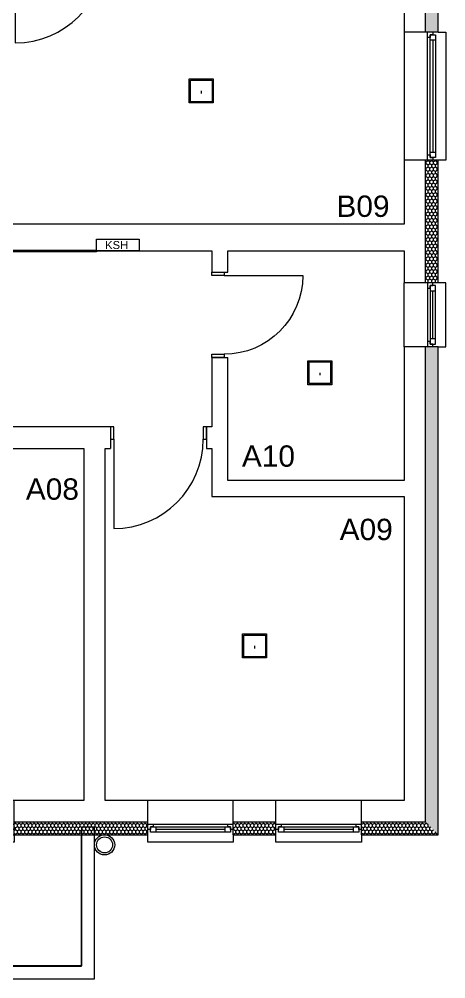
# Model space of a CAD drawing. Header units: feet. Extents: x 2566339 to 2624673, y -122443 to -81443.
# Drawn here: x 2598445 to 2602440, y -108929 to -99938 of the extents above; entities that cross this region are included whole.
import ezdxf

# ---------------------------------------------------------------- set-up
doc = ezdxf.new("R2010")
doc.units = ezdxf.units.FT
doc.header["$MEASUREMENT"] = 0
doc.layers.add('00E-Ndriqimi', color=5, linetype='Continuous', lineweight=18)
doc.layers.add('2DE_PRO_KT', color=6, linetype='Continuous', lineweight=15)
for name, color, linetype, lineweight, true_color in [('ARCHICAD Doors_Pen_No__82', 7, 'Continuous', 5, 0xaaaaaa), ('ARCHICAD Windows_Pen_No__82', 7, 'Continuous', 5, 0xaaaaaa), ('Columns_Pen_No__82', 7, 'Continuous', 5, 0xaaaaaa), ('Exterior walls_Pen_No__102', 7, 'Continuous', 5, 0xcccccc), ('Exterior walls_Pen_No__82', 7, 'Continuous', 5, 0xaaaaaa), ('Structural - Bearing_Pen_No__82', 7, 'Continuous', 5, 0xaaaaaa), ('Text blocks_Pen_No__82', 7, 'Continuous', 5, 0xaaaaaa)]:
    doc.layers.add(name, color=color, linetype=linetype, lineweight=lineweight, true_color=true_color)
doc.layers.add('Columns', color=7, linetype='Continuous')
doc.layers.add('Exterior walls', color=7, linetype='Continuous')
doc.styles.add('CP_ATTR', font='arial.ttf')
doc.styles.add('GENERATED_STYLE_1', font='arial.ttf')
pattern_1 = [(90, (2247653.822, -76424.967), (-34.641016, 0), [20, -40]), (90, (2247636.502, -76394.967), (-34.641016, 0), [20, -40]), (150, (2247653.822, -76404.967), (17.320508, 30), [20, -40]), (150, (2247619.18, -76404.967), (17.320508, 30), [20, -40]), (210, (2247653.822, -76424.967), (-17.320508, 30), [20, -40]), (210, (2247619.18, -76424.967), (-17.320508, 30), [20, -40])]

# ---------------------------------------------------------------- blocks, each defined once
blk = doc.blocks.new('Window 22_2')
at = {"layer": 'ARCHICAD Windows_Pen_No__82', "color": 253, "linetype": 'Continuous', "lineweight": 5, "true_color": 0xaaaaaa}
for p, q in [((-300, 50), (-300, 120)), ((-300, 120), (300, 120)), ((300, 120), (300, 50)), ((-300, 50), (-300, 0)), ((-300, 0), (-275, 0)), ((-300, 0), (-300, -50)), ((-300, 0), (-300, -50)), ((-275, 25), (-225, 25)), ((-275, -25), (-275, 25)), ((-275, 0), (-275, -25)), ((-225, 25), (225, 25)), ((-225, 25), (-225, -25)), ((-225, 25), (225, 25)), ((-225, 0), (225, 0)), ((225, -25), (225, 25)), ((225, 25), (275, 25)), ((275, 25), (275, -25)), ((275, -25), (275, 0)), ((275, 0), (300, 0)), ((300, 50), (300, 0)), ((300, 0), (300, -50)), ((300, 0), (300, -50)), ((-250, -50), (-300, -50)), ((-300, -50), (-300, -70)), ((-300, -70), (-300, -270)), ((-275, -25), (-250, -25)), ((-225, -25), (-275, -25)), ((-250, -25), (-250, -50)), ((250, -50), (-250, -50)), ((225, -25), (-225, -25)), ((275, -25), (225, -25)), ((250, -50), (250, -25)), ((250, -25), (275, -25)), ((300, -50), (250, -50)), ((300, -50), (300, -70)), ((300, -70), (300, -270)), ((-300, -270), (300, -270))]:
    blk.add_line(p, q, dxfattribs=at)
blk = doc.blocks.new('Window 22_3')
at = {"layer": 'ARCHICAD Windows_Pen_No__82', "color": 253, "linetype": 'Continuous', "lineweight": 5, "true_color": 0xaaaaaa}
for p, q in [((-600, 50), (-600, 120)), ((-600, 120), (600, 120)), ((600, 120), (600, 50)), ((-600, 50), (-600, 0)), ((-600, 0), (-575, 0)), ((-600, 0), (-600, -50)), ((-600, 0), (-600, -50)), ((-575, 25), (-525, 25)), ((-575, -25), (-575, 25)), ((-575, 0), (-575, -25)), ((-525, 25), (525, 25)), ((-525, 25), (-525, -25)), ((-525, 25), (525, 25)), ((-525, 0), (525, 0)), ((525, -25), (525, 25)), ((525, 25), (575, 25)), ((575, 25), (575, -25)), ((575, -25), (575, 0)), ((575, 0), (600, 0)), ((600, 50), (600, 0)), ((600, 0), (600, -50)), ((600, 0), (600, -50)), ((-550, -50), (-600, -50)), ((-600, -50), (-600, -70)), ((-600, -70), (-600, -270)), ((-575, -25), (-550, -25)), ((-525, -25), (-575, -25)), ((-550, -25), (-550, -50)), ((550, -50), (-550, -50)), ((525, -25), (-525, -25)), ((575, -25), (525, -25)), ((550, -50), (550, -25)), ((550, -25), (575, -25)), ((600, -50), (550, -50)), ((600, -50), (600, -70)), ((600, -70), (600, -270)), ((-600, -270), (600, -270))]:
    blk.add_line(p, q, dxfattribs=at)
blk = doc.blocks.new('Wall_2', base_point=(2602369.8, -107579.2))
at = {"layer": 'Exterior walls_Pen_No__82', "linetype": 'Continuous', "lineweight": 5, "true_color": 0xaaaaaa}
h = blk.add_hatch(dxfattribs=at)
h.set_pattern_fill('STYROFOAM_SM_INSULATION', color=253, style=0, pattern_type=2)
h.set_pattern_definition(pattern_1)
h.paths.add_polyline_path([(2602249.8, -94659.2), (2602249.8, -100059.2), (2602269.8, -100059.2), (2602319.8, -100059.2), (2602369.8, -100059.2), (2602369.8, -94539.2)])
h = blk.add_hatch(dxfattribs=at)
h.set_pattern_fill('STYROFOAM_SM_INSULATION', color=253, style=0, pattern_type=2)
h.set_pattern_definition(pattern_1)
h.paths.add_polyline_path([(2602249.8, -102409.2), (2602269.8, -102409.2), (2602319.8, -102409.2), (2602369.8, -102409.2), (2602369.8, -101259.2), (2602319.8, -101259.2), (2602269.8, -101259.2), (2602249.8, -101259.2)])
h = blk.add_hatch(dxfattribs=at)
h.set_pattern_fill('STYROFOAM_SM_INSULATION', color=253, style=0, pattern_type=2)
h.set_pattern_definition(pattern_1)
h.paths.add_polyline_path([(2602249.8, -107459.2), (2602369.8, -107579.2), (2602369.8, -103009.2), (2602319.8, -103009.2), (2602269.8, -103009.2), (2602249.8, -103009.2)])
at = {"layer": 'Exterior walls_Pen_No__82', "color": 253, "linetype": 'Continuous', "lineweight": 5, "true_color": 0xaaaaaa}
for p, q in [((2602249.8, -100059.2), (2602249.8, -94659.2)), ((2602249.8, -100059.2), (2602049.8, -100059.2)), ((2602269.8, -100059.2), (2602249.8, -100059.2)), ((2602319.8, -100059.2), (2602269.8, -100059.2)), ((2602369.8, -100059.2), (2602319.8, -100059.2)), ((2602249.8, -101259.2), (2602049.8, -101259.2)), ((2602249.8, -102409.2), (2602249.8, -101259.2)), ((2602269.8, -101259.2), (2602249.8, -101259.2)), ((2602319.8, -101259.2), (2602269.8, -101259.2)), ((2602369.8, -101259.2), (2602319.8, -101259.2)), ((2602249.8, -102409.2), (2602049.8, -102409.2)), ((2602269.8, -102409.2), (2602249.8, -102409.2)), ((2602319.8, -102409.2), (2602269.8, -102409.2)), ((2602369.8, -102409.2), (2602319.8, -102409.2)), ((2602249.8, -103009.2), (2602049.8, -103009.2)), ((2602249.8, -107459.2), (2602249.8, -103009.2)), ((2602269.8, -103009.2), (2602249.8, -103009.2)), ((2602319.8, -103009.2), (2602269.8, -103009.2)), ((2602369.8, -103009.2), (2602319.8, -103009.2))]:
    blk.add_line(p, q, dxfattribs=at)
at = {"layer": 'Exterior walls_Pen_No__82', "color": 253, "linetype": 'Continuous', "lineweight": 5, "true_color": 0xaaaaaa, "flags": 128}
for points in [[(2602369.8, -100059.2), (2602369.8, -94539.2)], [(2602049.8, -99409.2), (2602049.8, -100059.2)], [(2602049.8, -101259.2), (2602049.8, -101859.2)], [(2602369.8, -102409.2), (2602369.8, -101259.2)], [(2602049.8, -102109.2), (2602049.8, -102409.2)], [(2602049.8, -103009.2), (2602049.8, -104259.2)], [(2602369.8, -107579.2), (2602369.8, -103009.2)], [(2602049.8, -104409.2), (2602049.8, -107259.2)]]:
    blk.add_lwpolyline(points, dxfattribs=at)
at = {"layer": 'ARCHICAD Windows_Pen_No__82', "color": 253, "linetype": 'Continuous', "lineweight": 5, "true_color": 0xaaaaaa, "zscale": 1000, "rotation": 270}
blk.add_blockref('Window 22_3', (2602319.8, -100659.2), dxfattribs=at)
at = {"layer": 'ARCHICAD Windows_Pen_No__82', "color": 253, "linetype": 'Continuous', "lineweight": 5, "true_color": 0xaaaaaa, "xscale": -1, "zscale": 1000, "rotation": 270}
blk.add_blockref('Window 22_2', (2602319.8, -102709.2), dxfattribs=at)
blk = doc.blocks.new('Window 22_4')
at = {"layer": 'ARCHICAD Windows_Pen_No__82', "color": 253, "linetype": 'Continuous', "lineweight": 5, "true_color": 0xaaaaaa}
for p, q in [((-400, 50), (-400, 120)), ((-400, 120), (400, 120)), ((400, 120), (400, 50)), ((-400, 50), (-400, 0)), ((-400, 0), (-375, 0)), ((-400, 0), (-400, -50)), ((-400, 0), (-400, -50)), ((-375, 25), (-325, 25)), ((-375, -25), (-375, 25)), ((-375, 0), (-375, -25)), ((-325, 25), (325, 25)), ((-325, 25), (-325, -25)), ((-325, 25), (325, 25)), ((-325, 0), (325, 0)), ((325, -25), (325, 25)), ((325, 25), (375, 25)), ((375, 25), (375, -25)), ((375, -25), (375, 0)), ((375, 0), (400, 0)), ((400, 50), (400, 0)), ((400, 0), (400, -50)), ((400, 0), (400, -50)), ((-350, -50), (-400, -50)), ((-400, -50), (-400, -70)), ((-400, -70), (-400, -270)), ((-375, -25), (-350, -25)), ((-325, -25), (-375, -25)), ((-350, -25), (-350, -50)), ((350, -50), (-350, -50)), ((325, -25), (-325, -25)), ((375, -25), (325, -25)), ((350, -50), (350, -25)), ((350, -25), (375, -25)), ((400, -50), (350, -50)), ((400, -50), (400, -70)), ((400, -70), (400, -270)), ((-400, -270), (400, -270))]:
    blk.add_line(p, q, dxfattribs=at)
blk = doc.blocks.new('Wall_19', base_point=(2596069.8, -107579.2))
at = {"layer": 'Exterior walls_Pen_No__82', "linetype": 'Continuous', "lineweight": 5, "true_color": 0xaaaaaa}
h = blk.add_hatch(dxfattribs=at)
h.set_pattern_fill('STYROFOAM_SM_INSULATION', color=253, style=0, pattern_type=2)
h.set_pattern_definition(pattern_1)
h.paths.add_polyline_path([(2595949.8, -107459.2), (2596069.8, -107579.2), (2596399.8, -107579.2), (2596399.8, -107529.2), (2596399.8, -107479.2), (2596399.8, -107459.2)])
h = blk.add_hatch(dxfattribs=at)
h.set_pattern_fill('STYROFOAM_SM_INSULATION', color=253, style=0, pattern_type=2)
h.set_pattern_definition(pattern_1)
h.paths.add_polyline_path([(2597199.8, -107529.2), (2597199.8, -107579.2), (2597599.8, -107579.2), (2597599.8, -107529.2), (2597599.8, -107479.2), (2597599.8, -107459.2), (2597199.8, -107459.2), (2597199.8, -107479.2)])
h = blk.add_hatch(dxfattribs=at)
h.set_pattern_fill('STYROFOAM_SM_INSULATION', color=253, style=0, pattern_type=2)
h.set_pattern_definition(pattern_1)
h.paths.add_polyline_path([(2598399.8, -107529.2), (2598399.8, -107579.2), (2599649.8, -107579.2), (2599649.8, -107529.2), (2599649.8, -107479.2), (2599649.8, -107459.2), (2598399.8, -107459.2), (2598399.8, -107479.2)])
h = blk.add_hatch(dxfattribs=at)
h.set_pattern_fill('STYROFOAM_SM_INSULATION', color=253, style=0, pattern_type=2)
h.set_pattern_definition(pattern_1)
h.paths.add_polyline_path([(2600449.8, -107529.2), (2600449.8, -107579.2), (2600849.8, -107579.2), (2600849.8, -107529.2), (2600849.8, -107479.2), (2600849.8, -107459.2), (2600449.8, -107459.2), (2600449.8, -107479.2)])
h = blk.add_hatch(dxfattribs=at)
h.set_pattern_fill('STYROFOAM_SM_INSULATION', color=253, style=0, pattern_type=2)
h.set_pattern_definition(pattern_1)
h.paths.add_polyline_path([(2601649.8, -107479.2), (2601649.8, -107529.2), (2601649.8, -107579.2), (2602369.8, -107579.2), (2602249.8, -107459.2), (2601649.8, -107459.2)])
at = {"layer": 'Exterior walls_Pen_No__82', "color": 253, "linetype": 'Continuous', "lineweight": 5, "true_color": 0xaaaaaa}
for p, q in [((2596399.8, -107459.2), (2596399.8, -107259.2)), ((2597199.8, -107459.2), (2597199.8, -107259.2)), ((2597599.8, -107459.2), (2597599.8, -107259.2)), ((2598399.8, -107459.2), (2598399.8, -107259.2)), ((2599649.8, -107459.2), (2599649.8, -107259.2)), ((2600449.8, -107459.2), (2600449.8, -107259.2)), ((2600849.8, -107459.2), (2600849.8, -107259.2)), ((2601649.8, -107459.2), (2601649.8, -107259.2)), ((2595949.8, -107459.2), (2596399.8, -107459.2)), ((2596399.8, -107479.2), (2596399.8, -107459.2)), ((2596399.8, -107529.2), (2596399.8, -107479.2)), ((2596399.8, -107579.2), (2596399.8, -107529.2)), ((2597199.8, -107459.2), (2597599.8, -107459.2)), ((2597199.8, -107479.2), (2597199.8, -107459.2)), ((2597199.8, -107529.2), (2597199.8, -107479.2)), ((2597199.8, -107579.2), (2597199.8, -107529.2)), ((2597599.8, -107479.2), (2597599.8, -107459.2)), ((2597599.8, -107529.2), (2597599.8, -107479.2)), ((2597599.8, -107579.2), (2597599.8, -107529.2)), ((2598399.8, -107459.2), (2599649.8, -107459.2)), ((2598399.8, -107479.2), (2598399.8, -107459.2)), ((2598399.8, -107529.2), (2598399.8, -107479.2)), ((2598399.8, -107579.2), (2598399.8, -107529.2)), ((2599649.8, -107479.2), (2599649.8, -107459.2)), ((2599649.8, -107529.2), (2599649.8, -107479.2)), ((2599649.8, -107579.2), (2599649.8, -107529.2)), ((2600449.8, -107459.2), (2600849.8, -107459.2)), ((2600449.8, -107479.2), (2600449.8, -107459.2)), ((2600449.8, -107529.2), (2600449.8, -107479.2)), ((2600449.8, -107579.2), (2600449.8, -107529.2)), ((2600849.8, -107479.2), (2600849.8, -107459.2)), ((2600849.8, -107529.2), (2600849.8, -107479.2)), ((2600849.8, -107579.2), (2600849.8, -107529.2)), ((2601649.8, -107459.2), (2602249.8, -107459.2)), ((2601649.8, -107479.2), (2601649.8, -107459.2)), ((2601649.8, -107529.2), (2601649.8, -107479.2)), ((2601649.8, -107579.2), (2601649.8, -107529.2))]:
    blk.add_line(p, q, dxfattribs=at)
at = {"layer": 'Exterior walls_Pen_No__82', "color": 253, "linetype": 'Continuous', "lineweight": 5, "true_color": 0xaaaaaa, "flags": 128}
for points in [[(2596399.8, -107259.2), (2595749.8, -107259.2)], [(2597599.8, -107259.2), (2597199.8, -107259.2)], [(2599049.8, -107259.2), (2598399.8, -107259.2)], [(2599649.8, -107259.2), (2599249.8, -107259.2)], [(2600849.8, -107259.2), (2600449.8, -107259.2)], [(2602049.8, -107259.2), (2601649.8, -107259.2)], [(2596069.8, -107579.2), (2596399.8, -107579.2)], [(2597199.8, -107579.2), (2597599.8, -107579.2)], [(2598399.8, -107579.2), (2599649.8, -107579.2)], [(2600449.8, -107579.2), (2600849.8, -107579.2)], [(2601649.8, -107579.2), (2602369.8, -107579.2)]]:
    blk.add_lwpolyline(points, dxfattribs=at)
at = {"layer": 'ARCHICAD Windows_Pen_No__82', "color": 253, "linetype": 'Continuous', "lineweight": 5, "true_color": 0xaaaaaa, "zscale": 1000, "rotation": 180}
for p in [(2596799.8, -107529.2), (2597999.8, -107529.2), (2600049.8, -107529.2), (2601249.8, -107529.2)]:
    blk.add_blockref('Window 22_4', p, dxfattribs=at)
blk = doc.blocks.new('Wall_21', base_point=(2592549.8, -102109.2))
at = {"layer": 'Exterior walls_Pen_No__82', "color": 253, "linetype": 'Continuous', "lineweight": 5, "true_color": 0xaaaaaa, "flags": 128}
for points in [[(2602049.8, -101859.2), (2598249.8, -101859.2)], [(2597899.8, -102109.2), (2600249.8, -102109.2)], [(2600399.8, -102109.2), (2602049.8, -102109.2)]]:
    blk.add_lwpolyline(points, dxfattribs=at)
blk = doc.blocks.new('Entrance Door 22_2')
at = {"layer": 'ARCHICAD Doors_Pen_No__82', "color": 253, "linetype": 'Continuous', "lineweight": 5, "true_color": 0xaaaaaa}
for p, q in [((368, 0), (368, 736)), ((-400, 0), (-400, 35)), ((-368, 0), (-400, 0)), ((-400, 0), (-400, -115)), ((-400, -115), (-400, 0)), ((-400, -115), (-400, 0)), ((-368, -115), (-368, 0)), ((400, 0), (368, 0)), ((368, 0), (368, -115)), ((400, 0), (400, 35)), ((400, -115), (400, 0)), ((400, -115), (400, 0)), ((400, -115), (400, 0)), ((-400, -115), (-368, -115)), ((368, -115), (400, -115))]:
    blk.add_line(p, q, dxfattribs=at)
blk.add_arc((368, 0), 736, 90, 180, dxfattribs=at)
blk = doc.blocks.new('Wall_23', base_point=(2600399.8, -102109.2))
at = {"layer": 'Exterior walls_Pen_No__82', "color": 253, "linetype": 'Continuous', "lineweight": 5, "true_color": 0xaaaaaa}
for p, q in [((2600249.8, -102309.2), (2600364.8, -102309.2)), ((2600364.8, -102309.2), (2600399.8, -102309.2)), ((2600249.8, -103109.2), (2600364.8, -103109.2)), ((2600364.8, -103109.2), (2600399.8, -103109.2))]:
    blk.add_line(p, q, dxfattribs=at)
at = {"layer": 'Exterior walls_Pen_No__82', "color": 253, "linetype": 'Continuous', "lineweight": 5, "true_color": 0xaaaaaa, "flags": 128}
for points in [[(2600249.8, -102109.2), (2600249.8, -102309.2)], [(2600399.8, -102309.2), (2600399.8, -102109.2)], [(2600249.8, -103109.2), (2600249.8, -103759.2)], [(2600399.8, -104259.2), (2600399.8, -103109.2)], [(2600249.8, -103959.2), (2600249.8, -104409.2)]]:
    blk.add_lwpolyline(points, dxfattribs=at)
at = {"layer": 'ARCHICAD Doors_Pen_No__82', "color": 253, "linetype": 'Continuous', "lineweight": 5, "true_color": 0xaaaaaa, "xscale": -1, "zscale": 1000, "rotation": 270}
blk.add_blockref('Entrance Door 22_2', (2600364.8, -102709.2), dxfattribs=at)
blk = doc.blocks.new('Wall_24', base_point=(2600399.8, -104259.2))
at = {"layer": 'Exterior walls_Pen_No__82', "color": 253, "linetype": 'Continuous', "lineweight": 5, "true_color": 0xaaaaaa, "flags": 128}
for points in [[(2602049.8, -104259.2), (2600399.8, -104259.2)], [(2600249.8, -104409.2), (2602049.8, -104409.2)]]:
    blk.add_lwpolyline(points, dxfattribs=at)
blk = doc.blocks.new('Entrance Door 22_3')
at = {"layer": 'ARCHICAD Doors_Pen_No__82', "color": 253, "linetype": 'Continuous', "lineweight": 5, "true_color": 0xaaaaaa}
for p, q in [((418, 0), (418, 836)), ((-450, 0), (-450, 85)), ((-418, 0), (-450, 0)), ((-450, 0), (-450, -115)), ((-450, -115), (-450, 0)), ((-450, -115), (-450, 0)), ((-418, -115), (-418, 0)), ((450, 0), (418, 0)), ((418, 0), (418, -115)), ((450, 0), (450, 85)), ((450, -115), (450, 0)), ((450, -115), (450, 0)), ((450, -115), (450, 0)), ((-450, -115), (-418, -115)), ((418, -115), (450, -115))]:
    blk.add_line(p, q, dxfattribs=at)
blk.add_arc((418, 0), 836, 90, 180, dxfattribs=at)
blk = doc.blocks.new('Entrance Door 22_4')
at = {"layer": 'ARCHICAD Doors_Pen_No__82', "color": 253, "linetype": 'Continuous', "lineweight": 5, "true_color": 0xaaaaaa}
for p, q in [((418, 0), (418, 836)), ((-418, 0), (-450, 0)), ((-450, 0), (-450, -115)), ((-450, 0), (-450, -115)), ((-450, 0), (-450, -115)), ((-418, -115), (-418, 0)), ((450, 0), (418, 0)), ((418, 0), (418, -115)), ((450, -115), (450, 0)), ((450, 0), (450, -115)), ((450, 0), (450, -115)), ((-450, -115), (-418, -115)), ((-450, -115), (-450, -200)), ((418, -115), (450, -115)), ((450, -115), (450, -200))]:
    blk.add_line(p, q, dxfattribs=at)
blk.add_arc((418, 0), 836, 90, 180, dxfattribs=at)
blk = doc.blocks.new('Wall_25', base_point=(2600399.8, -103959.2))
at = {"layer": 'Exterior walls_Pen_No__82', "color": 253, "linetype": 'Continuous', "lineweight": 5, "true_color": 0xaaaaaa}
for p, q in [((2596199.8, -103844.2), (2596199.8, -103759.2)), ((2597099.8, -103844.2), (2597099.8, -103759.2)), ((2599299.8, -103759.2), (2599299.8, -103874.2)), ((2600199.8, -103759.2), (2600199.8, -103874.2)), ((2596199.8, -103959.2), (2596199.8, -103844.2)), ((2597099.8, -103959.2), (2597099.8, -103844.2)), ((2599299.8, -103874.2), (2599299.8, -103959.2)), ((2600199.8, -103874.2), (2600199.8, -103959.2))]:
    blk.add_line(p, q, dxfattribs=at)
at = {"layer": 'Exterior walls_Pen_No__82', "color": 253, "linetype": 'Continuous', "lineweight": 5, "true_color": 0xaaaaaa, "flags": 128}
for points in [[(2596199.8, -103759.2), (2595999.8, -103759.2)], [(2599299.8, -103759.2), (2597099.8, -103759.2)], [(2600249.8, -103759.2), (2600199.8, -103759.2)], [(2595999.8, -103959.2), (2596199.8, -103959.2)], [(2597099.8, -103959.2), (2599049.8, -103959.2)], [(2599249.8, -103959.2), (2599299.8, -103959.2)], [(2600199.8, -103959.2), (2600249.8, -103959.2)]]:
    blk.add_lwpolyline(points, dxfattribs=at)
at = {"layer": 'ARCHICAD Doors_Pen_No__82', "color": 253, "linetype": 'Continuous', "lineweight": 5, "true_color": 0xaaaaaa, "zscale": 1000, "rotation": 180}
for name, p in [('Entrance Door 22_4', (2596649.8, -103959.2)), ('Entrance Door 22_3', (2599749.8, -103874.2))]:
    blk.add_blockref(name, p, dxfattribs=at)
blk = doc.blocks.new('Wall_26', base_point=(2599249.8, -103959.2))
at = {"layer": 'Exterior walls_Pen_No__82', "color": 253, "linetype": 'Continuous', "lineweight": 5, "true_color": 0xaaaaaa, "flags": 128}
for points in [[(2599049.8, -103959.2), (2599049.8, -107259.2)], [(2599249.8, -107259.2), (2599249.8, -103959.2)]]:
    blk.add_lwpolyline(points, dxfattribs=at)
blk = doc.blocks.new('Wall_49', base_point=(2598049.8, -99209.2))
at = {"layer": 'Exterior walls_Pen_No__82', "color": 253, "linetype": 'Continuous', "lineweight": 5, "true_color": 0xaaaaaa}
for p, q in [((2598376.4, -99209.2), (2598376.4, -99324.2)), ((2599276.4, -99209.2), (2599276.4, -99324.2)), ((2598376.4, -99324.2), (2598376.4, -99409.2)), ((2599276.4, -99324.2), (2599276.4, -99409.2))]:
    blk.add_line(p, q, dxfattribs=at)
at = {"layer": 'Exterior walls_Pen_No__82', "color": 253, "linetype": 'Continuous', "lineweight": 5, "true_color": 0xaaaaaa, "flags": 128}
for points in [[(2598376.4, -99209.2), (2598049.8, -99209.2)], [(2599599.8, -99209.2), (2599276.4, -99209.2)], [(2602049.8, -99209.2), (2599799.8, -99209.2)], [(2598249.8, -99409.2), (2598376.4, -99409.2)], [(2599276.4, -99409.2), (2602049.8, -99409.2)]]:
    blk.add_lwpolyline(points, dxfattribs=at)
at = {"layer": 'ARCHICAD Doors_Pen_No__82', "color": 253, "linetype": 'Continuous', "lineweight": 5, "true_color": 0xaaaaaa, "zscale": 1000, "rotation": 180}
blk.add_blockref('Entrance Door 22_3', (2598826.4, -99324.2), dxfattribs=at)
blk = doc.blocks.new('Wall_63', base_point=(2595949.8, -108929.2))
at = {"layer": 'Exterior walls_Pen_No__82', "color": 253, "linetype": 'Continuous', "lineweight": 5, "true_color": 0xaaaaaa, "flags": 128}
for points in [[(2599029.8, -108809.2), (2595949.8, -108809.2)], [(2595829.8, -108929.2), (2599149.8, -108929.2)]]:
    blk.add_lwpolyline(points, dxfattribs=at)
blk = doc.blocks.new('Wall_64', base_point=(2599149.8, -108929.2))
at = {"layer": 'Exterior walls_Pen_No__82', "color": 253, "linetype": 'Continuous', "lineweight": 5, "true_color": 0xaaaaaa, "flags": 128}
for points in [[(2599149.8, -107509.2), (2599029.8, -107509.2)], [(2599029.8, -107509.2), (2599029.8, -108809.2)], [(2599149.8, -108929.2), (2599149.8, -107509.2)]]:
    blk.add_lwpolyline(points, dxfattribs=at)
blk = doc.blocks.new('Column_3', base_point=(2599244.8, -107674.2))
at = {"layer": 'Columns_Pen_No__82', "color": 253, "linetype": 'Continuous', "lineweight": 5, "true_color": 0xaaaaaa}
for radius in [95, 75]:
    blk.add_circle((2599244.8, -107674.2), radius, dxfattribs=at)
blk = doc.blocks.new('VT-8618W-SQ 18W')
blk.add_line((0, 0), (0, -23.2))
for points in [[(-112.5, 112.5), (112.5, 112.5), (112.5, -112.5), (-112.5, -112.5)], [(-100.9, 100.9), (100.9, 100.9), (100.9, -100.9), (-100.9, -100.9)]]:
    blk.add_lwpolyline(points, close=True)
blk = doc.blocks.new('*U132')
for p, q in [((0, -8), (0, 8)), ((0, 8), (3397, 8)), ((3397, 8), (3397, -8)), ((3397, -8), (0, -8))]:
    blk.add_line(p, q)
at = {"style": 'CP_ATTR', "flags": 9}
for tag in ['NAME', 'PRODUCER', 'PRODUCT-TYPE', 'ARTICLE', 'FLOW', 'NUMBER', 'SYSTEM', 'FORM', 'SIZE', 'CHARACTER', 'ORDER-NO', 'GROUP', 'OTHER']:
    blk.add_attdef(tag, (0, 0), '', height=0.0001, dxfattribs=at)

msp = doc.modelspace()

# ---------------------------------------------------------------- linework, layer by layer
at = {"layer": 'Exterior walls_Pen_No__102', "color": 254, "linetype": 'Continuous', "lineweight": 5, "true_color": 0xcccccc, "flags": 128}
msp.add_lwpolyline([(2599169.9, -102109.2), (2599169.9, -101999.2), (2599569.9, -101999.2), (2599569.9, -102109.2)], close=True, dxfattribs=at)
at = {"layer": 'Structural - Bearing_Pen_No__82', "color": 253, "linetype": 'Continuous', "lineweight": 5, "true_color": 0xaaaaaa, "flags": 128}
msp.add_lwpolyline([(2599029.8, -108810.6), (2599029.8, -107582.2), (2596069.8, -107582.2), (2596069.8, -108810.6)], close=True, dxfattribs=at)

# ---------------------------------------------------------------- block references
at = {"layer": '00E-Ndriqimi'}
for p in [(2600149.8, -100611), (2601260.6, -103250.6), (2600649.8, -105811)]:
    msp.add_blockref('VT-8618W-SQ 18W', p, dxfattribs=at)
at = {"layer": '2DE_PRO_KT'}
msp.add_blockref('*U132', (2595772.8, -102109.2), dxfattribs=at)
at = {"layer": 'Columns', "color": 253, "lineweight": 5, "true_color": 0xaaaaaa}
msp.add_blockref('Column_3', (2599244.8, -107674.2), dxfattribs=at)
at = {"layer": 'Exterior walls', "color": 253, "lineweight": 5, "true_color": 0xaaaaaa}
for name, p in [('Wall_2', (2602369.8, -107579.2)), ('Wall_49', (2598049.8, -99209.2)), ('Wall_21', (2592549.8, -102109.2)), ('Wall_23', (2600399.8, -102109.2)), ('Wall_25', (2600399.8, -103959.2)), ('Wall_26', (2599249.8, -103959.2)), ('Wall_24', (2600399.8, -104259.2)), ('Wall_19', (2596069.8, -107579.2)), ('Wall_64', (2599149.8, -108929.2)), ('Wall_63', (2595949.8, -108929.2))]:
    msp.add_blockref(name, p, dxfattribs=at)

# ---------------------------------------------------------------- texts
at = {"layer": 'Text blocks_Pen_No__82', "color": 253, "linetype": 'Continuous', "lineweight": 5, "true_color": 0xaaaaaa, "style": 'GENERATED_STYLE_1'}
for s, insert, char_height, attachment_point in [('\\A1;B09', (2601416.2, -101590.7), 200, 1), ('\\A1;KSH', (2599357.9, -102017.1), 75, 2), ('\\A1;A10', (2600530.5, -103931.6), 200, 1), ('\\A1;A08', (2598507.5, -104240.8), 200, 1), ('\\A1;A09', (2601446.1, -104618.9), 200, 1)]:
    msp.add_mtext(s, dxfattribs=dict(at, insert=insert, char_height=char_height, attachment_point=attachment_point))

doc.saveas('drawing.dxf')
